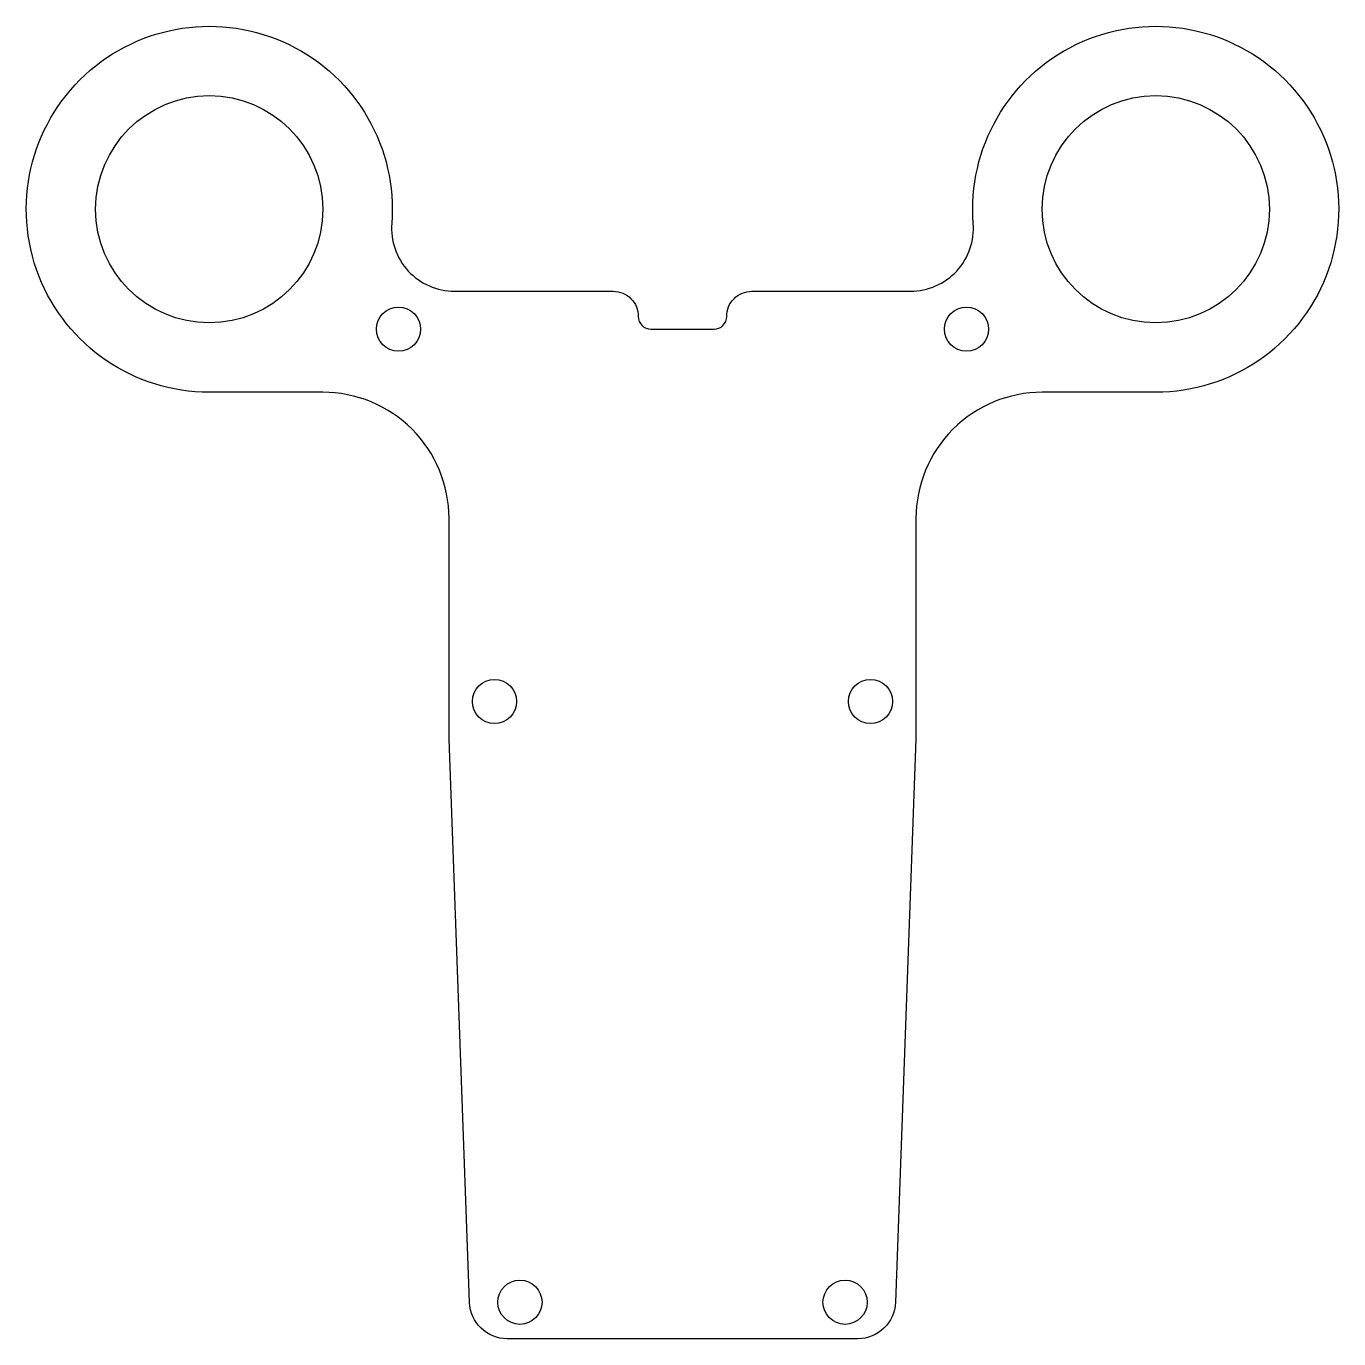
# Model space of a CAD drawing. Header units: millimetres. Extents: x -52 to 52, y -96 to 8.
import ezdxf

# ---------------------------------------------------------------- set-up
doc = ezdxf.new("R2010")
doc.units = ezdxf.units.MM
doc.layers.get('0').update_dxf_attribs({"linetype": 'CONTINUOUS'})

msp = doc.modelspace()

# ---------------------------------------------------------------- linework, layer by layer
msp.add_lwpolyline([(3.5, -15.5, -0.414214), (5.5, -13.5), (18.06, -13.5, 0.43695), (23.04, -8.12, -2.552084), (37.5, -21.5), (28.5, -21.5, 0.414214), (18.5, -31.5), (18.5, -49), (16.88, -93.61, -0.403607), (13.88, -96.5), (-13.88, -96.5, -0.403607), (-16.88, -93.61), (-18.5, -49), (-18.5, -31.5, 0.414214), (-28.5, -21.5), (-37.5, -21.5, -2.552084), (-23.04, -8.12, 0.43695), (-18.06, -13.5), (-5.5, -13.5, -0.414214), (-3.5, -15.5, 0.414214), (-2.5, -16.5), (2.5, -16.5, 0.414214)], format="xyb", close=True)
for centre, radius in [((-37.5, -7), 9), ((37.5, -7), 9), ((-22.5, -16.5), 1.75), ((22.5, -16.5), 1.75), ((-14.9, -46), 1.75), ((14.9, -46), 1.75), ((-12.88, -93.61), 1.75), ((12.88, -93.61), 1.75)]:
    msp.add_circle(centre, radius)

doc.saveas('drawing.dxf')
